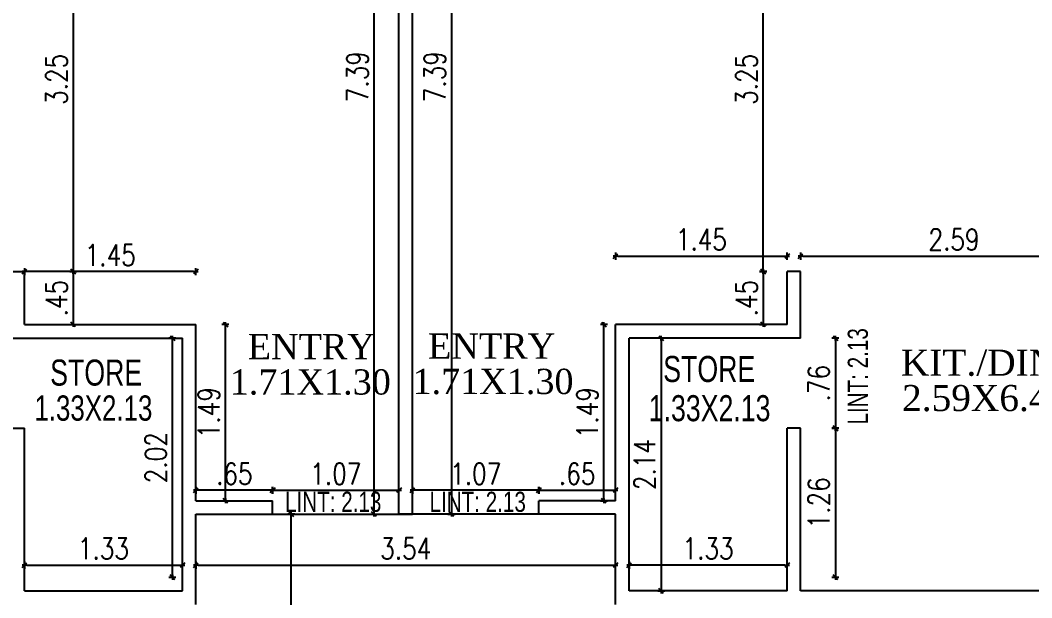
# Model space of a CAD drawing. Header units: inches. Extents: x 14235 to 14499, y 0 to 2549.
# Drawn here: x 14449.6 to 14458.15, y 2369.43 to 2374.31 of the extents above; entities that cross this region are included whole.
import ezdxf
from ezdxf.enums import TextEntityAlignment as Align

# ---------------------------------------------------------------- set-up
doc = ezdxf.new("R2010")
doc.units = ezdxf.units.IN
doc.header["$LTSCALE"] = 0.25
doc.header["$MEASUREMENT"] = 0
doc.header["$PDMODE"] = 35
for name, color, linetype in [('text-large', 7, 'Continuous'), ('wall', 7, 'Continuous'), ('WORK TEX', 6, 'Continuous'), ('WORKING DIM', 7, 'Continuous')]:
    doc.layers.add(name, color=color, linetype=linetype)
doc.styles.add('ARIAL', font='TIMES_0.TTF')
doc.styles.add('ARL', font='swisscl_0.ttf')
doc.styles.add('romans', font='romans.shx', dxfattribs={"width": 0.8})
doc.dimstyles.new('121', dxfattribs={"dimscale": 0.1, "dimtxt": 1.8, "dimasz": 0.2, "dimexe": 0.03125, "dimexo": 0.25, "dimgap": 0.5, "dimtad": 1, "dimzin": 4, "dimdsep": 46, "dimtxsty": 'romans', "dimblk1": 'MINITICK', "dimblk2": 'MINITICK', "dimsah": 1, "dimcen": 1, "dimse1": 1, "dimse2": 1, "dimclrd": 252, "dimclre": 256, "dimclrt": 7, "dimadec": 3, "dimazin": 0, "dimtfac": 0.8, "dimtix": 1, "dimtmove": 2, "dimatfit": 3, "dimfxl": 0, "dimtolj": 1, "dimtzin": 3, "dimarcsym": 0})

# ---------------------------------------------------------------- blocks, each defined once
blk = doc.blocks.new('MINITICK')
at = {"color": 7}
for p, q in [((1, 1), (-1, -1)), ((-1, 0), (1, 0)), ((0, -1.5), (0, 1.5))]:
    blk.add_line(p, q, dxfattribs=at)
blk = doc.blocks.new('*D2074')
at = {"layer": 'Defpoints', "color": 0, "transparency": 16777216}
for p in [(14449.6388, 2375.4357), (14449.6388, 2372.1882), (14450.0505, 2372.1882)]:
    blk.add_point(p, dxfattribs=at)
at = {"layer": 'WORKING DIM', "color": 252, "lineweight": -2, "transparency": 16777216}
blk.add_line((14450.0505, 2375.4157), (14450.0505, 2372.2082), dxfattribs=at)
at = {"layer": 'WORKING DIM', "color": 252, "lineweight": -2, "transparency": 16777216, "xscale": 0.02, "yscale": 0.02, "zscale": 0.02}
for p, rotation in [((14450.0505, 2375.4357), 90), ((14450.0505, 2372.1882), 270)]:
    blk.add_blockref('MINITICK', p, dxfattribs=dict(at, rotation=rotation))
at = {"layer": 'WORKING DIM', "color": 7, "transparency": 16777216, "insert": (14449.9105, 2373.812), "char_height": 0.18, "attachment_point": 5, "rotation": 90, "style": 'romans'}
blk.add_mtext('\\A1;3.25', dxfattribs=at)
blk = doc.blocks.new('*D2076')
at = {"layer": 'Defpoints', "color": 0, "transparency": 16777216}
for p in [(14449.6388, 2372.1882), (14449.6388, 2371.741), (14450.0505, 2371.741)]:
    blk.add_point(p, dxfattribs=at)
at = {"layer": 'WORKING DIM', "color": 252, "lineweight": -2, "transparency": 16777216}
blk.add_line((14450.0505, 2372.1682), (14450.0505, 2371.761), dxfattribs=at)
at = {"layer": 'WORKING DIM', "color": 252, "lineweight": -2, "transparency": 16777216, "xscale": 0.02, "yscale": 0.02, "zscale": 0.02}
for p, rotation in [((14450.0505, 2372.1882), 90), ((14450.0505, 2371.741), 270)]:
    blk.add_blockref('MINITICK', p, dxfattribs=dict(at, rotation=rotation))
at = {"layer": 'WORKING DIM', "color": 7, "transparency": 16777216, "insert": (14449.9105, 2371.9646), "char_height": 0.18, "attachment_point": 5, "rotation": 90, "style": 'romans'}
blk.add_mtext('\\A1;.45', dxfattribs=at)
blk = doc.blocks.new('*D2077')
at = {"layer": 'Defpoints', "color": 0, "transparency": 16777216}
for p in [(14449.6388, 2372.1882), (14449.6388, 2371.741), (14451.087, 2371.741)]:
    blk.add_point(p, dxfattribs=at)
at = {"layer": 'WORKING DIM', "color": 252, "lineweight": -2, "transparency": 16777216}
blk.add_line((14451.067, 2372.1882), (14449.6588, 2372.1882), dxfattribs=at)
at = {"layer": 'WORKING DIM', "color": 252, "lineweight": -2, "transparency": 16777216, "xscale": 0.02, "yscale": 0.02, "zscale": 0.02, "rotation": 180}
blk.add_blockref('MINITICK', (14449.6388, 2372.1882), dxfattribs=at)
at = {"layer": 'WORKING DIM', "color": 252, "lineweight": -2, "transparency": 16777216, "xscale": 0.02, "yscale": 0.02, "zscale": 0.02}
blk.add_blockref('MINITICK', (14451.087, 2372.1882), dxfattribs=at)
at = {"layer": 'WORKING DIM', "color": 7, "transparency": 16777216, "insert": (14450.3629, 2372.3282), "char_height": 0.18, "attachment_point": 5, "style": 'romans'}
blk.add_mtext('\\A1;1.45', dxfattribs=at)
blk = doc.blocks.new('*D2078')
at = {"layer": 'Defpoints', "color": 0, "transparency": 16777216}
for p in [(14451.087, 2371.741), (14451.3357, 2371.741), (14451.087, 2370.2527)]:
    blk.add_point(p, dxfattribs=at)
at = {"layer": 'WORKING DIM', "color": 252, "lineweight": -2, "transparency": 16777216}
blk.add_line((14451.3357, 2370.2727), (14451.3357, 2371.721), dxfattribs=at)
at = {"layer": 'WORKING DIM', "color": 252, "lineweight": -2, "transparency": 16777216, "xscale": 0.02, "yscale": 0.02, "zscale": 0.02}
for p, rotation in [((14451.3357, 2371.741), 90), ((14451.3357, 2370.2527), 270)]:
    blk.add_blockref('MINITICK', p, dxfattribs=dict(at, rotation=rotation))
at = {"layer": 'WORKING DIM', "color": 7, "transparency": 16777216, "insert": (14451.1957, 2370.9969), "char_height": 0.18, "attachment_point": 5, "rotation": 90, "style": 'romans'}
blk.add_mtext('\\A1;1.49', dxfattribs=at)
blk = doc.blocks.new('*D2079')
at = {"layer": 'Defpoints', "color": 0, "transparency": 16777216}
for p in [(14451.087, 2370.3412), (14451.087, 2370.2527), (14451.7349, 2370.2527)]:
    blk.add_point(p, dxfattribs=at)
at = {"layer": 'WORKING DIM', "color": 252, "lineweight": -2, "transparency": 16777216}
blk.add_line((14451.7149, 2370.3412), (14451.107, 2370.3412), dxfattribs=at)
at = {"layer": 'WORKING DIM', "color": 252, "lineweight": -2, "transparency": 16777216, "xscale": 0.02, "yscale": 0.02, "zscale": 0.02, "rotation": 180}
blk.add_blockref('MINITICK', (14451.087, 2370.3412), dxfattribs=at)
at = {"layer": 'WORKING DIM', "color": 252, "lineweight": -2, "transparency": 16777216, "xscale": 0.02, "yscale": 0.02, "zscale": 0.02}
blk.add_blockref('MINITICK', (14451.7349, 2370.3412), dxfattribs=at)
at = {"layer": 'WORKING DIM', "color": 7, "transparency": 16777216, "insert": (14451.4109, 2370.4812), "char_height": 0.18, "attachment_point": 5, "style": 'romans'}
blk.add_mtext('\\A1;.65', dxfattribs=at)
blk = doc.blocks.new('*D2080')
at = {"layer": 'Defpoints', "color": 0, "transparency": 16777216}
for p in [(14452.8019, 2370.3412), (14451.7349, 2370.1956), (14452.8019, 2370.1956)]:
    blk.add_point(p, dxfattribs=at)
at = {"layer": 'WORKING DIM', "color": 252, "lineweight": -2, "transparency": 16777216}
blk.add_line((14451.7549, 2370.3412), (14452.7819, 2370.3412), dxfattribs=at)
at = {"layer": 'WORKING DIM', "color": 252, "lineweight": -2, "transparency": 16777216, "xscale": 0.02, "yscale": 0.02, "zscale": 0.02, "rotation": 180}
blk.add_blockref('MINITICK', (14451.7349, 2370.3412), dxfattribs=at)
at = {"layer": 'WORKING DIM', "color": 252, "lineweight": -2, "transparency": 16777216, "xscale": 0.02, "yscale": 0.02, "zscale": 0.02}
blk.add_blockref('MINITICK', (14452.8019, 2370.3412), dxfattribs=at)
at = {"layer": 'WORKING DIM', "color": 7, "transparency": 16777216, "insert": (14452.2684, 2370.4812), "char_height": 0.18, "attachment_point": 5, "style": 'romans'}
blk.add_mtext('\\A1;1.07', dxfattribs=at)
blk = doc.blocks.new('*D2081')
at = {"layer": 'Defpoints', "color": 0, "transparency": 16777216}
for p in [(14450.888, 2371.6267), (14450.888, 2371.6267), (14450.888, 2369.6062)]:
    blk.add_point(p, dxfattribs=at)
at = {"layer": 'WORKING DIM', "color": 252, "lineweight": -2, "transparency": 16777216}
blk.add_line((14450.888, 2369.6262), (14450.888, 2371.6067), dxfattribs=at)
at = {"layer": 'WORKING DIM', "color": 252, "lineweight": -2, "transparency": 16777216, "xscale": 0.02, "yscale": 0.02, "zscale": 0.02}
for p, rotation in [((14450.888, 2371.6267), 90), ((14450.888, 2369.6062), 270)]:
    blk.add_blockref('MINITICK', p, dxfattribs=dict(at, rotation=rotation))
at = {"layer": 'WORKING DIM', "color": 7, "transparency": 16777216, "insert": (14450.748, 2370.6164), "char_height": 0.18, "attachment_point": 5, "rotation": 90, "style": 'romans'}
blk.add_mtext('\\A1;2.02', dxfattribs=at)
blk = doc.blocks.new('*D2082')
at = {"layer": 'Defpoints', "color": 0, "transparency": 16777216}
for p in [(14449.6388, 2369.9365), (14450.9727, 2369.9365), (14450.9727, 2369.7086)]:
    blk.add_point(p, dxfattribs=at)
at = {"layer": 'WORKING DIM', "color": 252, "lineweight": -2, "transparency": 16777216}
blk.add_line((14449.6588, 2369.7086), (14450.9527, 2369.7086), dxfattribs=at)
at = {"layer": 'WORKING DIM', "color": 252, "lineweight": -2, "transparency": 16777216, "xscale": 0.02, "yscale": 0.02, "zscale": 0.02, "rotation": 180}
blk.add_blockref('MINITICK', (14449.6388, 2369.7086), dxfattribs=at)
at = {"layer": 'WORKING DIM', "color": 252, "lineweight": -2, "transparency": 16777216, "xscale": 0.02, "yscale": 0.02, "zscale": 0.02}
blk.add_blockref('MINITICK', (14450.9727, 2369.7086), dxfattribs=at)
at = {"layer": 'WORKING DIM', "color": 7, "transparency": 16777216, "insert": (14450.3057, 2369.8486), "char_height": 0.18, "attachment_point": 5, "style": 'romans'}
blk.add_mtext('\\A1;1.33', dxfattribs=at)
blk = doc.blocks.new('*D2084')
at = {"layer": 'Defpoints', "color": 0, "transparency": 16777216}
for p in [(14449.6573, 2371.6267), (14449.3977, 2370.8645), (14449.5817, 2370.8645)]:
    blk.add_point(p, dxfattribs=at)
at = {"layer": 'WORKING DIM', "color": 252, "lineweight": -2, "transparency": 16777216}
blk.add_line((14449.3977, 2371.6067), (14449.3977, 2370.8845), dxfattribs=at)
at = {"layer": 'WORKING DIM', "color": 252, "lineweight": -2, "transparency": 16777216, "xscale": 0.02, "yscale": 0.02, "zscale": 0.02}
for p, rotation in [((14449.3977, 2371.6267), 90), ((14449.3977, 2370.8645), 270)]:
    blk.add_blockref('MINITICK', p, dxfattribs=dict(at, rotation=rotation))
at = {"layer": 'WORKING DIM', "color": 7, "transparency": 16777216, "insert": (14449.2577, 2371.2456), "char_height": 0.18, "attachment_point": 5, "rotation": 90, "style": 'romans'}
blk.add_mtext('\\A1;.76', dxfattribs=at)
blk = doc.blocks.new('*D2087')
at = {"layer": 'Defpoints', "color": 0, "transparency": 16777216}
for p in [(14452.123, 2377.531), (14452.2684, 2370.1384), (14452.5906, 2370.1384)]:
    blk.add_point(p, dxfattribs=at)
at = {"layer": 'WORKING DIM', "color": 252, "lineweight": -2, "transparency": 16777216}
blk.add_line((14452.5906, 2377.511), (14452.5906, 2370.1584), dxfattribs=at)
at = {"layer": 'WORKING DIM', "color": 252, "lineweight": -2, "transparency": 16777216, "xscale": 0.02, "yscale": 0.02, "zscale": 0.02}
for p, rotation in [((14452.5906, 2377.531), 90), ((14452.5906, 2370.1384), 270)]:
    blk.add_blockref('MINITICK', p, dxfattribs=dict(at, rotation=rotation))
at = {"layer": 'WORKING DIM', "color": 7, "transparency": 16777216, "insert": (14452.4506, 2373.8347), "char_height": 0.18, "attachment_point": 5, "rotation": 90, "style": 'romans'}
blk.add_mtext('\\A1;7.39', dxfattribs=at)
blk = doc.blocks.new('*D1728')
at = {"layer": 'Defpoints', "color": 0, "transparency": 16777216}
for p in [(14454.5326, 2371.741), (14454.6312, 2371.741), (14454.6312, 2370.2527)]:
    blk.add_point(p, dxfattribs=at)
at = {"layer": 'WORKING DIM', "color": 252, "lineweight": -2, "transparency": 16777216}
blk.add_line((14454.5326, 2370.2727), (14454.5326, 2371.721), dxfattribs=at)
at = {"layer": 'WORKING DIM', "color": 252, "lineweight": -2, "transparency": 16777216, "xscale": 0.02, "yscale": 0.02, "zscale": 0.02}
for p, rotation in [((14454.5326, 2371.741), 90), ((14454.5326, 2370.2527), 270)]:
    blk.add_blockref('MINITICK', p, dxfattribs=dict(at, rotation=rotation))
at = {"layer": 'WORKING DIM', "color": 7, "transparency": 16777216, "insert": (14454.3926, 2370.9969), "char_height": 0.18, "attachment_point": 5, "rotation": 90, "style": 'romans'}
blk.add_mtext('\\A1;1.49', dxfattribs=at)
blk = doc.blocks.new('*D1729')
at = {"layer": 'Defpoints', "color": 0, "transparency": 16777216}
for p in [(14454.6312, 2370.3412), (14453.9833, 2370.2527), (14454.6312, 2370.2527)]:
    blk.add_point(p, dxfattribs=at)
at = {"layer": 'WORKING DIM', "color": 252, "lineweight": -2, "transparency": 16777216}
blk.add_line((14454.0033, 2370.3412), (14454.6112, 2370.3412), dxfattribs=at)
at = {"layer": 'WORKING DIM', "color": 252, "lineweight": -2, "transparency": 16777216, "xscale": 0.02, "yscale": 0.02, "zscale": 0.02, "rotation": 180}
blk.add_blockref('MINITICK', (14453.9833, 2370.3412), dxfattribs=at)
at = {"layer": 'WORKING DIM', "color": 252, "lineweight": -2, "transparency": 16777216, "xscale": 0.02, "yscale": 0.02, "zscale": 0.02}
blk.add_blockref('MINITICK', (14454.6312, 2370.3412), dxfattribs=at)
at = {"layer": 'WORKING DIM', "color": 7, "transparency": 16777216, "insert": (14454.3073, 2370.4812), "char_height": 0.18, "attachment_point": 5, "style": 'romans'}
blk.add_mtext('\\A1;.65', dxfattribs=at)
blk = doc.blocks.new('*D1730')
at = {"layer": 'Defpoints', "color": 0, "transparency": 16777216}
for p in [(14452.9163, 2370.3412), (14452.9163, 2370.1956), (14453.9833, 2370.1956)]:
    blk.add_point(p, dxfattribs=at)
at = {"layer": 'WORKING DIM', "color": 252, "lineweight": -2, "transparency": 16777216}
blk.add_line((14453.9633, 2370.3412), (14452.9363, 2370.3412), dxfattribs=at)
at = {"layer": 'WORKING DIM', "color": 252, "lineweight": -2, "transparency": 16777216, "xscale": 0.02, "yscale": 0.02, "zscale": 0.02, "rotation": 180}
blk.add_blockref('MINITICK', (14452.9163, 2370.3412), dxfattribs=at)
at = {"layer": 'WORKING DIM', "color": 252, "lineweight": -2, "transparency": 16777216, "xscale": 0.02, "yscale": 0.02, "zscale": 0.02}
blk.add_blockref('MINITICK', (14453.9833, 2370.3412), dxfattribs=at)
at = {"layer": 'WORKING DIM', "color": 7, "transparency": 16777216, "insert": (14453.4498, 2370.4812), "char_height": 0.18, "attachment_point": 5, "style": 'romans'}
blk.add_mtext('\\A1;1.07', dxfattribs=at)
blk = doc.blocks.new('*D1731')
at = {"layer": 'Defpoints', "color": 0, "transparency": 16777216}
for p in [(14453.443, 2377.531), (14453.2451, 2370.1384), (14453.4498, 2370.1384)]:
    blk.add_point(p, dxfattribs=at)
at = {"layer": 'WORKING DIM', "color": 252, "lineweight": -2, "transparency": 16777216}
blk.add_line((14453.2451, 2377.511), (14453.2451, 2370.1584), dxfattribs=at)
at = {"layer": 'WORKING DIM', "color": 252, "lineweight": -2, "transparency": 16777216, "xscale": 0.02, "yscale": 0.02, "zscale": 0.02}
for p, rotation in [((14453.2451, 2377.531), 90), ((14453.2451, 2370.1384), 270)]:
    blk.add_blockref('MINITICK', p, dxfattribs=dict(at, rotation=rotation))
at = {"layer": 'WORKING DIM', "color": 7, "transparency": 16777216, "insert": (14453.1051, 2373.8347), "char_height": 0.18, "attachment_point": 5, "rotation": 90, "style": 'romans'}
blk.add_mtext('\\A1;7.39', dxfattribs=at)
blk = doc.blocks.new('*D1732')
at = {"layer": 'Defpoints', "color": 0, "transparency": 16777216}
for p in [(14454.7455, 2369.9365), (14456.0794, 2369.9365), (14454.7455, 2369.7086)]:
    blk.add_point(p, dxfattribs=at)
at = {"layer": 'WORKING DIM', "color": 252, "lineweight": -2, "transparency": 16777216}
blk.add_line((14456.0594, 2369.7086), (14454.7655, 2369.7086), dxfattribs=at)
at = {"layer": 'WORKING DIM', "color": 252, "lineweight": -2, "transparency": 16777216, "xscale": 0.02, "yscale": 0.02, "zscale": 0.02, "rotation": 180}
blk.add_blockref('MINITICK', (14454.7455, 2369.7086), dxfattribs=at)
at = {"layer": 'WORKING DIM', "color": 252, "lineweight": -2, "transparency": 16777216, "xscale": 0.02, "yscale": 0.02, "zscale": 0.02}
blk.add_blockref('MINITICK', (14456.0794, 2369.7086), dxfattribs=at)
at = {"layer": 'WORKING DIM', "color": 7, "transparency": 16777216, "insert": (14455.4125, 2369.8486), "char_height": 0.18, "attachment_point": 5, "style": 'romans'}
blk.add_mtext('\\A1;1.33', dxfattribs=at)
blk = doc.blocks.new('*D1733')
at = {"layer": 'Defpoints', "color": 0, "transparency": 16777216}
for p in [(14456.1365, 2370.8645), (14456.1365, 2369.6062), (14456.4878, 2369.6062)]:
    blk.add_point(p, dxfattribs=at)
at = {"layer": 'WORKING DIM', "color": 252, "lineweight": -2, "transparency": 16777216}
blk.add_line((14456.4878, 2370.8445), (14456.4878, 2369.6262), dxfattribs=at)
at = {"layer": 'WORKING DIM', "color": 252, "lineweight": -2, "transparency": 16777216, "xscale": 0.02, "yscale": 0.02, "zscale": 0.02}
for p, rotation in [((14456.4878, 2370.8645), 90), ((14456.4878, 2369.6062), 270)]:
    blk.add_blockref('MINITICK', p, dxfattribs=dict(at, rotation=rotation))
at = {"layer": 'WORKING DIM', "color": 7, "transparency": 16777216, "insert": (14456.3478, 2370.2353), "char_height": 0.18, "attachment_point": 5, "rotation": 90, "style": 'romans'}
blk.add_mtext('\\A1;1.26', dxfattribs=at)
blk = doc.blocks.new('*D1734')
at = {"layer": 'Defpoints', "color": 0, "transparency": 16777216}
for p in [(14456.0609, 2371.6267), (14456.1365, 2370.8645), (14456.4878, 2370.8645)]:
    blk.add_point(p, dxfattribs=at)
at = {"layer": 'WORKING DIM', "color": 252, "lineweight": -2, "transparency": 16777216}
blk.add_line((14456.4878, 2371.6067), (14456.4878, 2370.8845), dxfattribs=at)
at = {"layer": 'WORKING DIM', "color": 252, "lineweight": -2, "transparency": 16777216, "xscale": 0.02, "yscale": 0.02, "zscale": 0.02}
for p, rotation in [((14456.4878, 2371.6267), 90), ((14456.4878, 2370.8645), 270)]:
    blk.add_blockref('MINITICK', p, dxfattribs=dict(at, rotation=rotation))
at = {"layer": 'WORKING DIM', "color": 7, "transparency": 16777216, "insert": (14456.3478, 2371.2456), "char_height": 0.18, "attachment_point": 5, "rotation": 90, "style": 'romans'}
blk.add_mtext('\\A1;.76', dxfattribs=at)
blk = doc.blocks.new('*D2088')
at = {"layer": 'Defpoints', "color": 0, "transparency": 16777216}
for p in [(14454.8755, 2371.6267), (14454.8755, 2369.4906), (14455.0167, 2369.4906)]:
    blk.add_point(p, dxfattribs=at)
at = {"layer": 'WORKING DIM', "color": 252, "lineweight": -2, "transparency": 16777216}
blk.add_line((14455.0167, 2371.6067), (14455.0167, 2369.5106), dxfattribs=at)
at = {"layer": 'WORKING DIM', "color": 252, "lineweight": -2, "transparency": 16777216, "xscale": 0.02, "yscale": 0.02, "zscale": 0.02}
for p, rotation in [((14455.0167, 2371.6267), 90), ((14455.0167, 2369.4906), 270)]:
    blk.add_blockref('MINITICK', p, dxfattribs=dict(at, rotation=rotation))
at = {"layer": 'WORKING DIM', "color": 7, "transparency": 16777216, "insert": (14454.8767, 2370.5586), "char_height": 0.18, "attachment_point": 5, "rotation": 90, "style": 'romans'}
blk.add_mtext('\\A1;2.14', dxfattribs=at)
blk = doc.blocks.new('*D2089')
at = {"layer": 'Defpoints', "color": 0, "transparency": 16777216}
for p in [(14456.0794, 2372.1882), (14455.878, 2371.741), (14456.0794, 2371.741)]:
    blk.add_point(p, dxfattribs=at)
at = {"layer": 'WORKING DIM', "color": 252, "lineweight": -2, "transparency": 16777216}
blk.add_line((14455.878, 2372.1682), (14455.878, 2371.761), dxfattribs=at)
at = {"layer": 'WORKING DIM', "color": 252, "lineweight": -2, "transparency": 16777216, "xscale": 0.02, "yscale": 0.02, "zscale": 0.02}
for p, rotation in [((14455.878, 2372.1882), 90), ((14455.878, 2371.741), 270)]:
    blk.add_blockref('MINITICK', p, dxfattribs=dict(at, rotation=rotation))
at = {"layer": 'WORKING DIM', "color": 7, "transparency": 16777216, "insert": (14455.738, 2371.9646), "char_height": 0.18, "attachment_point": 5, "rotation": 90, "style": 'romans'}
blk.add_mtext('\\A1;.45', dxfattribs=at)
blk = doc.blocks.new('*D2090')
at = {"layer": 'Defpoints', "color": 0, "transparency": 16777216}
for p in [(14455.878, 2375.4357), (14456.1937, 2375.4357), (14456.1937, 2372.1882)]:
    blk.add_point(p, dxfattribs=at)
at = {"layer": 'WORKING DIM', "color": 252, "lineweight": -2, "transparency": 16777216}
blk.add_line((14455.878, 2372.2082), (14455.878, 2375.4157), dxfattribs=at)
at = {"layer": 'WORKING DIM', "color": 252, "lineweight": -2, "transparency": 16777216, "xscale": 0.02, "yscale": 0.02, "zscale": 0.02}
for p, rotation in [((14455.878, 2375.4357), 90), ((14455.878, 2372.1882), 270)]:
    blk.add_blockref('MINITICK', p, dxfattribs=dict(at, rotation=rotation))
at = {"layer": 'WORKING DIM', "color": 7, "transparency": 16777216, "insert": (14455.738, 2373.812), "char_height": 0.18, "attachment_point": 5, "rotation": 90, "style": 'romans'}
blk.add_mtext('\\A1;3.25', dxfattribs=at)
blk = doc.blocks.new('*D2130')
at = {"layer": 'Defpoints', "color": 0, "transparency": 16777216}
for p in [(14451.8919, 2370.1384), (14452.2684, 2370.1384), (14452.2684, 2364.6125)]:
    blk.add_point(p, dxfattribs=at)
at = {"layer": 'WORKING DIM', "color": 252, "lineweight": -2, "transparency": 16777216}
blk.add_line((14451.8919, 2364.6325), (14451.8919, 2370.1184), dxfattribs=at)
at = {"layer": 'WORKING DIM', "color": 252, "lineweight": -2, "transparency": 16777216, "xscale": 0.02, "yscale": 0.02, "zscale": 0.02}
for p, rotation in [((14451.8919, 2370.1384), 90), ((14451.8919, 2364.6125), 270)]:
    blk.add_blockref('MINITICK', p, dxfattribs=dict(at, rotation=rotation))
at = {"layer": 'WORKING DIM', "color": 7, "transparency": 16777216, "insert": (14451.7519, 2367.3755), "char_height": 0.18, "attachment_point": 5, "rotation": 90, "style": 'romans'}
blk.add_mtext('\\A1;5.53', dxfattribs=at)
blk = doc.blocks.new('*D2131')
at = {"layer": 'Defpoints', "color": 0, "transparency": 16777216}
for p in [(14458.7852, 2372.3186), (14456.1937, 2371.8022), (14458.7852, 2371.8022)]:
    blk.add_point(p, dxfattribs=at)
at = {"layer": 'WORKING DIM', "color": 252, "lineweight": -2, "transparency": 16777216}
blk.add_line((14456.2137, 2372.3186), (14458.7652, 2372.3186), dxfattribs=at)
at = {"layer": 'WORKING DIM', "color": 252, "lineweight": -2, "transparency": 16777216, "xscale": 0.02, "yscale": 0.02, "zscale": 0.02, "rotation": 180}
blk.add_blockref('MINITICK', (14456.1937, 2372.3186), dxfattribs=at)
at = {"layer": 'WORKING DIM', "color": 252, "lineweight": -2, "transparency": 16777216, "xscale": 0.02, "yscale": 0.02, "zscale": 0.02}
blk.add_blockref('MINITICK', (14458.7852, 2372.3186), dxfattribs=at)
at = {"layer": 'WORKING DIM', "color": 7, "transparency": 16777216, "insert": (14457.4894, 2372.4586), "char_height": 0.18, "attachment_point": 5, "style": 'romans'}
blk.add_mtext('\\A1;2.59', dxfattribs=at)
blk = doc.blocks.new('*D2132')
at = {"layer": 'Defpoints', "color": 0, "transparency": 16777216}
for p in [(14456.0794, 2372.3186), (14454.6312, 2371.741), (14456.0794, 2371.741)]:
    blk.add_point(p, dxfattribs=at)
at = {"layer": 'WORKING DIM', "color": 252, "lineweight": -2, "transparency": 16777216}
blk.add_line((14454.6512, 2372.3186), (14456.0594, 2372.3186), dxfattribs=at)
at = {"layer": 'WORKING DIM', "color": 252, "lineweight": -2, "transparency": 16777216, "xscale": 0.02, "yscale": 0.02, "zscale": 0.02, "rotation": 180}
blk.add_blockref('MINITICK', (14454.6312, 2372.3186), dxfattribs=at)
at = {"layer": 'WORKING DIM', "color": 252, "lineweight": -2, "transparency": 16777216, "xscale": 0.02, "yscale": 0.02, "zscale": 0.02}
blk.add_blockref('MINITICK', (14456.0794, 2372.3186), dxfattribs=at)
at = {"layer": 'WORKING DIM', "color": 7, "transparency": 16777216, "insert": (14455.3553, 2372.4586), "char_height": 0.18, "attachment_point": 5, "style": 'romans'}
blk.add_mtext('\\A1;1.45', dxfattribs=at)
blk = doc.blocks.new('*D2179')
at = {"layer": 'Defpoints', "color": 0, "transparency": 16777216}
for p in [(14451.087, 2369.8784), (14454.6312, 2369.8784), (14454.6312, 2369.7086)]:
    blk.add_point(p, dxfattribs=at)
at = {"layer": 'WORKING DIM', "color": 252, "lineweight": -2, "transparency": 16777216}
blk.add_line((14451.107, 2369.7086), (14454.6112, 2369.7086), dxfattribs=at)
at = {"layer": 'WORKING DIM', "color": 252, "lineweight": -2, "transparency": 16777216, "xscale": 0.02, "yscale": 0.02, "zscale": 0.02, "rotation": 180}
blk.add_blockref('MINITICK', (14451.087, 2369.7086), dxfattribs=at)
at = {"layer": 'WORKING DIM', "color": 252, "lineweight": -2, "transparency": 16777216, "xscale": 0.02, "yscale": 0.02, "zscale": 0.02}
blk.add_blockref('MINITICK', (14454.6312, 2369.7086), dxfattribs=at)
at = {"layer": 'WORKING DIM', "color": 7, "transparency": 16777216, "insert": (14452.8591, 2369.8486), "char_height": 0.18, "attachment_point": 5, "style": 'romans'}
blk.add_mtext('\\A1;3.54', dxfattribs=at)

msp = doc.modelspace()

# ---------------------------------------------------------------- linework, layer by layer
at = {"layer": 'wall'}
for p, q in [((14452.8019, 2370.1384), (14452.8019, 2379.4753)), ((14452.9163, 2370.1384), (14452.9163, 2379.4753)), ((14449.5245, 2372.1882), (14449.6388, 2372.1882)), ((14449.6388, 2371.741), (14449.6388, 2372.1882)), ((14456.0794, 2371.741), (14456.0794, 2372.1882)), ((14456.1937, 2372.1882), (14456.0794, 2372.1882)), ((14456.1937, 2371.6267), (14456.1937, 2372.1882)), ((14449.6388, 2371.741), (14451.087, 2371.741)), ((14451.087, 2370.2527), (14451.087, 2371.741)), ((14456.0794, 2371.741), (14454.6312, 2371.741)), ((14454.6312, 2370.2527), (14454.6312, 2371.741)), ((14449.5245, 2371.6267), (14450.9727, 2371.6267)), ((14450.9727, 2369.4906), (14450.9727, 2371.6267)), ((14456.1937, 2371.6267), (14454.7455, 2371.6267)), ((14454.7455, 2369.4906), (14454.7455, 2371.6267)), ((14449.5245, 2370.8645), (14449.6388, 2370.8645)), ((14449.6388, 2369.4906), (14449.6388, 2370.8645)), ((14456.1937, 2370.8645), (14456.0794, 2370.8645)), ((14456.0794, 2369.4906), (14456.0794, 2370.8645)), ((14456.1937, 2369.4906), (14456.1937, 2370.8645)), ((14451.087, 2370.2527), (14451.7349, 2370.2527)), ((14451.7349, 2370.1384), (14451.7349, 2370.2527)), ((14453.9833, 2370.1384), (14453.9833, 2370.2527)), ((14454.6312, 2370.2527), (14453.9833, 2370.2527)), ((14451.087, 2370.1384), (14451.7349, 2370.1384)), ((14451.087, 2369.3762), (14451.087, 2370.1384)), ((14451.7349, 2370.1384), (14452.8019, 2370.1384)), ((14452.8019, 2370.1384), (14452.9163, 2370.1384)), ((14452.9163, 2370.1384), (14452.8019, 2370.1384)), ((14453.9833, 2370.1384), (14452.9163, 2370.1384)), ((14454.6312, 2370.1384), (14453.9833, 2370.1384)), ((14454.6312, 2369.3762), (14454.6312, 2370.1384)), ((14449.6388, 2369.4906), (14450.9727, 2369.4906)), ((14456.0794, 2369.4906), (14454.7455, 2369.4906)), ((14459.1663, 2369.4906), (14456.1937, 2369.4906))]:
    msp.add_line(p, q, dxfattribs=at)

# ---------------------------------------------------------------- texts
at = {"layer": 'text-large'}
for s, height, style, p in [('ENTRY', 0.21325, 'ARIAL', (14452.0613, 2371.5548)), ('ENTRY', 0.21325, 'ARIAL', (14453.5841, 2371.5594)), ('KIT./DIN.', 0.22, 'ARIAL', (14457.7422, 2371.419)), ('STORE', 0.22, 'ARL', (14450.2445, 2371.3354)), ('STORE', 0.22, 'ARL', (14455.4222, 2371.3658)), ('1.71X1.30', 0.21325, 'ARIAL', (14452.0527, 2371.2563)), ('1.71X1.30', 0.21325, 'ARIAL', (14453.5959, 2371.2609)), ('2.59X6.40', 0.22, 'ARIAL', (14457.7524, 2371.1205)), ('1.33X2.13', 0.21325, 'ARL', (14450.2208, 2371.0357)), ('1.33X2.13', 0.22, 'ARL', (14455.4252, 2371.0346))]:
    msp.add_text(s, height=height, dxfattribs=dict(at, style=style)).set_placement(p, align=Align.MIDDLE_CENTER)
at = {"layer": 'WORK TEX', "style": 'ARL'}
msp.add_text('LINT: 2.13', height=0.17, rotation=90, dxfattribs=at).set_placement((14456.6769, 2371.3035), align=Align.MIDDLE_CENTER)
for p in [(14452.2464, 2370.2439), (14453.4666, 2370.2439)]:
    msp.add_text('LINT: 2.13', height=0.17, dxfattribs=at).set_placement(p, align=Align.MIDDLE_CENTER)

# ---------------------------------------------------------------- dimensions: what is measured, and where the dimension line sits
at = {"layer": 'WORKING DIM'}
for base, p1, p2, angle, picture, middle in [((14452.5906, 2370.1384), (14452.123, 2377.531), (14452.2684, 2370.1384), 90, '*D2087', (14452.4506, 2373.8347)), ((14453.2451, 2370.1384), (14453.443, 2377.531), (14453.4498, 2370.1384), 90, '*D1731', (14453.1051, 2373.8347)), ((14450.0505, 2372.1882), (14449.6388, 2375.4357), (14449.6388, 2372.1882), 90, '*D2074', (14449.9105, 2373.812)), ((14455.878, 2375.4357), (14456.1937, 2372.1882), (14456.1937, 2375.4357), 90, '*D2090', (14455.738, 2373.812)), ((14450.0505, 2371.741), (14449.6388, 2372.1882), (14449.6388, 2371.741), 90, '*D2076', (14449.9105, 2371.9646)), ((14455.878, 2371.741), (14456.0794, 2372.1882), (14456.0794, 2371.741), 90, '*D2089', (14455.738, 2371.9646)), ((14451.3357, 2371.741), (14451.087, 2370.2527), (14451.087, 2371.741), 90, '*D2078', (14451.1957, 2370.9969)), ((14454.5326, 2371.741), (14454.6312, 2370.2527), (14454.6312, 2371.741), 90, '*D1728', (14454.3926, 2370.9969)), ((14449.3977, 2370.8645), (14449.6573, 2371.6267), (14449.5817, 2370.8645), 90, '*D2084', (14449.2577, 2371.2456)), ((14450.888, 2371.6267), (14450.888, 2369.6062), (14450.888, 2371.6267), 90, '*D2081', (14450.748, 2370.6164)), ((14455.0167, 2369.4906), (14454.8755, 2371.6267), (14454.8755, 2369.4906), 90, '*D2088', (14454.8767, 2370.5586)), ((14456.4878, 2370.8645), (14456.0609, 2371.6267), (14456.1365, 2370.8645), 90, '*D1734', (14456.3478, 2371.2456)), ((14456.4878, 2369.6062), (14456.1365, 2370.8645), (14456.1365, 2369.6062), 90, '*D1733', (14456.3478, 2370.2353)), ((14452.9163, 2370.3412), (14453.9833, 2370.1956), (14452.9163, 2370.1956), 180, '*D1730', (14453.4498, 2370.4812)), ((14454.6312, 2370.3412), (14453.9833, 2370.2527), (14454.6312, 2370.2527), 180, '*D1729', (14454.3073, 2370.4812)), ((14451.8919, 2370.1384), (14452.2684, 2364.6125), (14452.2684, 2370.1384), 90, '*D2130', (14451.7519, 2367.3755)), ((14454.7455, 2369.7086), (14456.0794, 2369.9365), (14454.7455, 2369.9365), 180, '*D1732', (14455.4125, 2369.8486))]:
    dim = msp.add_linear_dim(base=base, p1=p1, p2=p2, angle=angle, dimstyle='121', override={"dimfxl": 0.18, "dimfxlon": 1}, dxfattribs=at)
    dim.commit()
    dim.dimension.update_dxf_attribs({"geometry": picture, "text_midpoint": middle})
for base, p1, p2, picture, middle in [((14456.0794, 2372.3186), (14454.6312, 2371.741), (14456.0794, 2371.741), '*D2132', (14455.3553, 2372.4586)), ((14458.7852, 2372.3186), (14456.1937, 2371.8022), (14458.7852, 2371.8022), '*D2131', (14457.4894, 2372.4586)), ((14449.6388, 2372.1882), (14451.087, 2371.741), (14449.6388, 2371.741), '*D2077', (14450.3629, 2372.3282)), ((14451.087, 2370.3412), (14451.7349, 2370.2527), (14451.087, 2370.2527), '*D2079', (14451.4109, 2370.4812)), ((14452.8019, 2370.3412), (14451.7349, 2370.1956), (14452.8019, 2370.1956), '*D2080', (14452.2684, 2370.4812)), ((14450.9727, 2369.7086), (14449.6388, 2369.9365), (14450.9727, 2369.9365), '*D2082', (14450.3057, 2369.8486)), ((14454.6312, 2369.7086), (14451.087, 2369.8784), (14454.6312, 2369.8784), '*D2179', (14452.8591, 2369.8486))]:
    dim = msp.add_linear_dim(base=base, p1=p1, p2=p2, dimstyle='121', override={"dimfxl": 0.18, "dimfxlon": 1}, dxfattribs=at)
    dim.commit()
    dim.dimension.update_dxf_attribs({"geometry": picture, "text_midpoint": middle})

doc.saveas('drawing.dxf')
